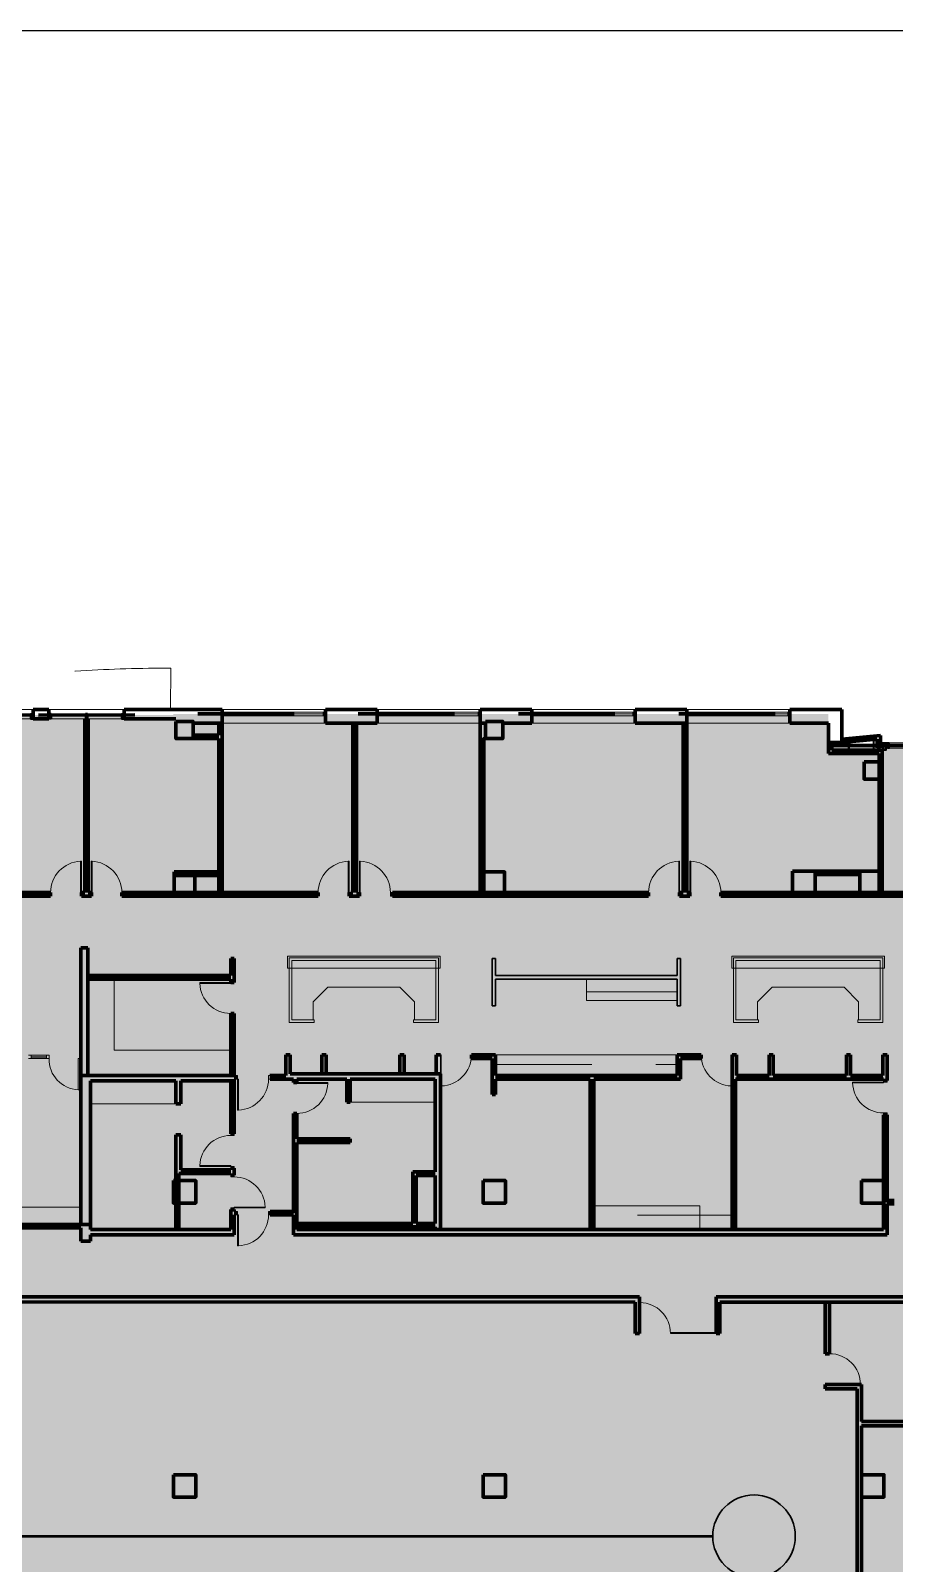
# Model space of a CAD drawing. Header units: inches. Extents: x -2124 to 6036, y -4479 to 801.
# Drawn here: x 1412 to 2416, y -981 to 801 of the extents above; entities that cross this region are included whole.
import ezdxf

# ---------------------------------------------------------------- set-up
doc = ezdxf.new("R2010")
doc.units = ezdxf.units.IN
doc.header["$MEASUREMENT"] = 0
doc.linetypes.add('DGN Style 2', pattern=[186.341636, 111.804981, -74.536654])
for name, color, linetype, lineweight in [('A-ANNO-NOTE', 4, 'Continuous', 30), ('A-AREA-Floor Common', 250, 'DGN Style 2', 80), ('a-bp-02N-_-03S - A-COLS', 2, 'Continuous', 70), ('a-bp-02N-_-03S - A-DOOR', 1, 'Continuous', 13), ('a-bp-02N-_-03S - A-FLOR-OVHD', 1, 'DGN Style 2', 13), ('a-bp-02N-_-03S - A-GLAZ', 2, 'Continuous', 0), ('a-bp-02N-_-03S - A-WALL-FULL', 6, 'Continuous', 70), ('a-fp-02N-_-03S - A-DOOR', 1, 'Continuous', 13), ('a-fp-02N-_-03S - A-FLOR-WDWK', 7, 'Continuous', 13), ('a-fp-02N-_-03S - A-WALL-FULL', 6, 'Continuous', 70), ('a-fp-02N-_-03S - A-WALL-PRHT', 3, 'Continuous', 30)]:
    doc.layers.add(name, color=color, linetype=linetype, lineweight=lineweight)
for name, color, linetype, lineweight, true_color in [('A-AREA-TENANT 10', 7, 'DGN Style 2', 80, 0xff9747), ('A-AREA-TENANT 6', 7, 'DGN Style 2', 80, 0xb3ecff), ('A-AREA-TENANT 7', 7, 'DGN Style 2', 80, 0xff1c3e), ('A-AREA-UNKNOWN', 7, 'DGN Style 2', 80, 0xff6b6e)]:
    doc.layers.add(name, color=color, linetype=linetype, lineweight=lineweight, true_color=true_color)

# ---------------------------------------------------------------- blocks, each defined once
blk = doc.blocks.new('*U79')
at = {"layer": 'a-bp-02N-_-03S - A-COLS', "lineweight": 40}
for p, q in [((-2, 6.375), (-2, 7.0625)), ((-2, 7.0625), (2, 7.0625)), ((-2, 6.375), (-0.4375, 6.375)), ((-0.1875, 6.125), (-0.1875, -4.125)), ((0.1875, -4.125), (0.1875, 6.125)), ((0.4375, 6.375), (2, 6.375)), ((2, 7.0625), (2, 6.375)), ((-2, -4.375), (-2, -5.0625)), ((-2, -4.375), (-0.4375, -4.375)), ((-2, -5.0625), (2, -5.0625)), ((0.4375, -4.375), (2, -4.375)), ((2, -5.0625), (2, -4.375))]:
    blk.add_line(p, q, dxfattribs=at)
for centre, start, end in [((-0.4375, 6.125), 0, 90), ((0.4375, 6.125), 90, 180)]:
    blk.add_arc(centre, 0.25, start, end, dxfattribs=at)
at = {"layer": 'a-bp-02N-_-03S - A-COLS', "lineweight": 40, "extrusion": (0, 0, -1)}
for centre, start, end in [((0.4375, -4.125), 180, 270), ((-0.4375, -4.125), 270, 0)]:
    blk.add_arc(centre, 0.25, start, end, dxfattribs=at)
blk = doc.blocks.new('*U80')
at = {"layer": 'a-bp-02N-_-03S - A-COLS', "lineweight": 40, "flags": 128}
for points in [[(-2, -3), (2, -3), (2, 3), (-2, 3), (-2, -3)], [(-1.625, -2.625), (1.625, -2.625), (1.625, 2.625), (-1.625, 2.625), (-1.625, -2.625)]]:
    blk.add_lwpolyline(points, close=True, dxfattribs=at)
blk = doc.blocks.new('*U158')
at = {"layer": 'a-bp-02N-_-03S - A-GLAZ', "linetype": 'Continuous', "lineweight": 0}
for p, q in [((-43.6835, 3), (43.079875, 3)), ((-43.6835, -3), (43.079875, -3))]:
    blk.add_line(p, q, dxfattribs=at)
at = {"layer": 'a-bp-02N-_-03S - A-GLAZ', "linetype": 'Continuous', "lineweight": 40}
for p, q in [((-41.1835, 3), (-43.6835, 3)), ((-43.6835, -3), (-43.6835, 3)), ((-41.18425, 1.995625), (-1.552625, 2.024875)), ((-41.1835, 3), (-41.1835, -3)), ((-41.1835, 0.995625), (-1.551875, 1.024875)), ((-1.551875, 3), (-1.551875, -2.9415)), ((0.948125, 3), (-1.551875, 3)), ((0.948125, 3), (0.948125, -2.9415)), ((0.948125, 1.024875), (40.579875, 0.995625)), ((0.948875, 2.024875), (40.580625, 1.995625)), ((40.579875, 3), (40.579875, -3)), ((40.579875, 3), (43.079875, 3)), ((43.079875, 3), (43.079875, -3)), ((-41.1835, -3), (-43.6835, -3)), ((-1.551875, -2.9415), (0.948125, -2.9415)), ((40.579875, -3), (43.079875, -3))]:
    blk.add_line(p, q, dxfattribs=at)
blk = doc.blocks.new('DOOR36_3')
at = {"layer": 'a-bp-02N-_-03S - A-DOOR', "lineweight": 0}
for p, q in [((4, 2), (0, 2)), ((4, -38), (0, -38))]:
    blk.add_line(p, q, dxfattribs=at)
at = {"layer": 'a-bp-02N-_-03S - A-DOOR', "lineweight": 0, "flags": 128}
for points in [[(0, 0), (0, -1), (-36, -1), (-36, 0), (0, 0)], [(0, 2), (0, 0), (4, 0), (4, 2)], [(0, -38), (0, -36), (4, -36), (4, -38)]]:
    blk.add_lwpolyline(points, dxfattribs=at)
at = {"layer": 'a-bp-02N-_-03S - A-DOOR', "lineweight": 0}
blk.add_arc((0, 0), 36, 181.5912, 270, dxfattribs=at)
blk = doc.blocks.new('DOOR36_4')
at = {"layer": 'a-fp-02N-_-03S - A-DOOR', "lineweight": 0}
for p, q in [((0.127, 0.064), (0, 0.064)), ((0.127, -1.206), (0, -1.206))]:
    blk.add_line(p, q, dxfattribs=at)
at = {"layer": 'a-fp-02N-_-03S - A-DOOR', "lineweight": 0, "flags": 128}
for points in [[(0, 0), (0, -0.032), (-1.143, -0.032), (-1.143, 0), (0, 0)], [(0, 0.064), (0, 0), (0.127, 0), (0.127, 0.064)], [(0, -1.206), (0, -1.143), (0.127, -1.143), (0.127, -1.206)]]:
    blk.add_lwpolyline(points, dxfattribs=at)
at = {"layer": 'a-fp-02N-_-03S - A-DOOR', "lineweight": 0}
blk.add_arc((0, 0), 1.143, 181.5912, 270, dxfattribs=at)

msp = doc.modelspace()

# ---------------------------------------------------------------- hatches: boundary and pattern name
at = {"layer": 'A-ANNO-NOTE'}
h = msp.add_hatch(color=251, dxfattribs=at)
edge = h.paths.add_edge_path()
edge.add_arc((2253.3, -949.5), 48, 0, 360)
at = {"layer": 'A-AREA-Floor Common'}
msp.add_hatch(color=256, dxfattribs=at).paths.add_polyline_path([(960.2, -989.9), (797.4, -989.9), (797.5, -954.3), (797.5, -867.8), (797.5, -855), (797.4, -594.1), (998, -594.1), (998, -581.9), (1080, -581.9), (1080, -594.1), (1132.8, -594.1), (1481.9, -592.9), (1644.9, -592.9), (1721.7, -592.9), (2403.9, -592.9), (2471.8, -592.9), (2644.2, -592.9), (2644.2, -704), (2775.9, -704), (2775.9, -781), (2576, -781), (2576, -727), (2576, -677.2), (2117.7, -677.1), (1161.9, -677.1), (1161.9, -671.1), (948.9, -671.1), (948.9, -748.4), (975, -748.4), (975, -974.9), (964.2, -984.9), (960.2, -984.9)])
at = {"layer": 'A-AREA-TENANT 10'}
msp.add_hatch(color=256, dxfattribs=at).paths.add_polyline_path([(1080, -594.1), (1074.9, 4.9), (1578, 5.6), (1578, 6.7), (2339.7, 6.7), (2339.7, -30.1), (2739.6, -30.1), (2739.6, -58.3), (2775.6, -58.3), (2774.8, -201), (2774.8, -263.5), (2644.2, -263.5), (2644.2, -592.9), (1721.7, -592.9), (1644.9, -592.9), (1481.9, -592.9)])
at = {"layer": 'A-AREA-TENANT 6'}
msp.add_hatch(color=256, dxfattribs=at).paths.add_polyline_path([(1430.2, -2386.9), (1587.1, -2386.9), (1587.1, -2306.6), (1592.1, -2306.6), (1592.1, -1732.9), (1610, -1732.9), (1610, -1273.8), (2117.7, -1273.8), (2117.7, -677.1), (1161.9, -677.1), (1161.9, -978.9), (1080, -978.9), (1080, -1064.4), (960.2, -1064.4), (960.2, -989.9), (797.4, -989.9), (797.4, -594.1), (998, -594.1), (998, -581.9), (954.9, -581.9), (954.9, -343.6), (1074.9, -343.6), (1074.9, 4.9), (1062, 4.9), (1062, -58.1), (1010.8, -113.5), (865.2, -113.6), (805, -48.3), (805, -3.4), (-1, -3.4), (-1, -2380.8), (811.6, -1726.4), (812.9, -1607.6), (954.9, -1608.5), (954.9, -1726.4), (811.6, -1726.4), (-1, -2380.8), (15, -2380.8), (15, -2386.9), (581, -2386.9), (581, -2381.1), (835, -2381.1), (835, -2263.9), (1067, -2263.9), (1067, -2381.1), (1430.2, -2381)])
at = {"layer": 'A-AREA-TENANT 7'}
msp.add_hatch(color=256, dxfattribs=at).paths.add_polyline_path([(2613.1, -1289), (2613.1, -1283.2), (2405.8, -1283.2), (2405.8, -1273.8), (2117.7, -1273.8), (2117.7, -677.1), (2576, -677.2), (2576, -781), (2775.9, -781), (2775.9, -1289)])

# ---------------------------------------------------------------- linework, layer by layer
at = {"flags": 128}
msp.add_lwpolyline([(-2124, 801.2), (6036, 801.2), (6036, -4478.8), (-2124, -4478.8), (-2124, 801.2)], close=True, dxfattribs=at)
at = {"layer": 'A-ANNO-NOTE', "lineweight": 53}
msp.add_line((-261.4, -949.5), (2205.3, -949.5), dxfattribs=at)
at = {"layer": 'A-ANNO-NOTE'}
msp.add_circle((2253.3, -949.5), 48, dxfattribs=at)
at = {"layer": 'A-AREA-UNKNOWN', "color": 1, "true_color": 0xff1216, "flags": 128}
msp.add_lwpolyline([(15, -2380.8), (15, -2386.9), (581, -2386.9), (581, -2381.1), (835, -2381.1), (1067, -2381.1), (1430.2, -2381), (1430.2, -2386.9), (1587.1, -2386.9), (1587.1, -2306.6), (1592.1, -2306.6), (1592.1, -1828.3), (1592.1, -1732.9), (1610, -1732.9), (1610, -1273.8), (2405.8, -1273.8), (2405.8, -1283.2), (2613.1, -1283.2), (2613.1, -1289), (2775.9, -1289), (2775.9, -776), (2775.9, -704), (2644.2, -704), (2644.2, -263.5), (2774.8, -263.5), (2775.6, -58.3), (2739.6, -58.3), (2739.6, -30.1), (2339.7, -30.1), (2339.7, 6.7), (1578, 6.7), (1578, 5.6), (1062, 4.9), (1062, -58.1), (1045.2, -76.2), (1010.8, -113.5), (865.2, -113.6), (805, -48.3), (805, -3.4), (-1, -3.4), (-1, -2380.8), (15, -2380.8)], close=True, dxfattribs=at)
at = {"layer": 'a-bp-02N-_-03S - A-COLS', "linetype": 'Continuous', "lineweight": 70}
for p, q in [((2298.2, -176), (2324.2, -176)), ((2298.2, -202), (2298.2, -176)), ((2324.2, -176), (2376.2, -176)), ((2324.2, -202), (2298.2, -202)), ((2376.2, -202), (2324.2, -202))]:
    msp.add_line(p, q, dxfattribs=at)
at = {"layer": 'a-bp-02N-_-03S - A-COLS', "linetype": 'DGN Style 2', "lineweight": 70}
msp.add_line((2324.2, -176), (2324.2, -202), dxfattribs=at)
at = {"layer": 'a-bp-02N-_-03S - A-COLS', "linetype": 'Continuous', "lineweight": 70, "flags": 128}
for points in [[(1581.2, -2), (1601.2, -2), (1601.2, -22), (1581.2, -22), (1581.2, -2)], [(1941.2, -2), (1961.2, -2), (1961.2, -22), (1941.2, -22), (1941.2, -2)], [(2381.2, -49), (2401.2, -49), (2401.2, -69), (2381.2, -69), (2381.2, -49)], [(1579.2, -177), (1603.2, -177), (1603.2, -201), (1579.2, -201), (1579.2, -177)], [(1939.2, -177), (1963.2, -177), (1963.2, -201), (1939.2, -201), (1939.2, -177)], [(2376.2, -176), (2402.2, -176), (2402.2, -202), (2376.2, -202), (2376.2, -176)], [(1578.2, -536), (1604.2, -536), (1604.2, -562), (1578.2, -562), (1578.2, -536)], [(1938.2, -536), (1964.2, -536), (1964.2, -562), (1938.2, -562), (1938.2, -536)], [(2378.2, -536), (2404.2, -536), (2404.2, -562), (2378.2, -562), (2378.2, -536)], [(1578.2, -878), (1604.2, -878), (1604.2, -904), (1578.2, -904), (1578.2, -878)], [(1938.2, -878), (1964.2, -878), (1964.2, -904), (1938.2, -904), (1938.2, -878)], [(2378.2, -878), (2404.2, -878), (2404.2, -904), (2378.2, -904), (2378.2, -878)]]:
    msp.add_lwpolyline(points, close=True, dxfattribs=at)
at = {"layer": 'a-bp-02N-_-03S - A-FLOR-OVHD'}
msp.add_line((1575.2, 59.9), (1575, 11.9), dxfattribs=at)
msp.add_arc((1575.3, -1764.1), 1824, 90, 103.1402, dxfattribs=at)
at = {"layer": 'a-bp-02N-_-03S - A-GLAZ', "linetype": 'Continuous', "lineweight": 0}
for p, q in [((1327.5, 11.9), (1415.3, 11.9)), ((1433.3, 11.9), (1521, 11.9)), ((1433.8, 6.9), (1520.5, 6.9)), ((1433.8, 0.9), (1520.5, 0.9)), ((1635, 11.9), (2295, 11.9)), ((1635, 8.9), (1755, 8.9)), ((1635, 4.4), (1635, 8.9)), ((1635, 4.4), (1755, 4.4)), ((1637.5, 4.4), (1637.5, 8.9)), ((1637.5, 6.7), (1692, 6.7)), ((1692, 4.4), (1692, 8.9)), ((1698, 4.4), (1698, 8.9)), ((1698, 6.7), (1752.5, 6.7)), ((1752.5, 4.4), (1752.5, 8.9)), ((1755, 4.4), (1755, 8.9)), ((1815, 8.9), (1935, 8.9)), ((1815, 4.4), (1815, 8.9)), ((1815, 4.4), (1935, 4.4)), ((1817.5, 4.4), (1817.5, 8.9)), ((1817.5, 6.7), (1872, 6.7)), ((1872, 4.4), (1872, 8.9)), ((1878, 4.4), (1878, 8.9)), ((1878, 6.7), (1932.5, 6.7)), ((1932.5, 4.4), (1932.5, 8.9)), ((1935, 4.4), (1935, 8.9)), ((1995, 8.9), (2115, 8.9)), ((1995, 4.4), (1995, 8.9)), ((1995, 4.4), (2115, 4.4)), ((1997.5, 4.4), (1997.5, 8.9)), ((1997.5, 6.7), (2052, 6.7)), ((2052, 4.4), (2052, 8.9)), ((2058, 4.4), (2058, 8.9)), ((2058, 6.7), (2112.5, 6.7)), ((2112.5, 4.4), (2112.5, 8.9)), ((2115, 4.4), (2115, 8.9)), ((2175, 8.9), (2295, 8.9)), ((2175, 4.4), (2175, 8.9)), ((2175, 4.4), (2295, 4.4)), ((2177.5, 4.4), (2177.5, 8.9)), ((2177.5, 6.7), (2232, 6.7)), ((2232, 4.4), (2232, 8.9)), ((2238, 4.4), (2238, 8.9)), ((2238, 6.7), (2292.5, 6.7)), ((2292.5, 4.4), (2292.5, 8.9)), ((2295, 4.4), (2295, 8.9)), ((1635, -4.1), (1755, -4.1)), ((1815, -4.1), (1935, -4.1)), ((1995, -4.1), (2115, -4.1)), ((2175, -4.1), (2295, -4.1)), ((2474.5, -27), (2410.5, -27)), ((2474.5, -33.2), (2410.5, -33.2))]:
    msp.add_line(p, q, dxfattribs=at)
at = {"layer": 'a-bp-02N-_-03S - A-GLAZ', "linetype": 'Continuous', "lineweight": 40}
for p, q in [((1436.3, 6.9), (1433.8, 6.9)), ((1433.8, 6.9), (1433.8, 0.9)), ((1436.3, 0.9), (1433.8, 0.9)), ((1436.3, 6.9), (1436.3, 0.9)), ((1436.3, 5.9), (1475.9, 6)), ((1436.3, 4.9), (1475.9, 5)), ((1475.9, 6.9), (1475.9, 1)), ((1478.4, 6.9), (1475.9, 6.9)), ((1475.9, 1), (1478.4, 1)), ((1478.4, 6.9), (1478.4, 1)), ((1478.4, 6), (1518, 5.9)), ((1478.4, 5), (1518, 4.9)), ((1518, 6.9), (1518, 0.9)), ((1518, 6.9), (1520.5, 6.9)), ((1518, 0.9), (1520.5, 0.9)), ((1520.5, 6.9), (1520.5, 0.9))]:
    msp.add_line(p, q, dxfattribs=at)
at = {"layer": 'a-bp-02N-_-03S - A-GLAZ', "linetype": 'Continuous', "lineweight": 30}
for p, q in [((2408.5, -27), (2400.5, -27)), ((2441.5, -30.1), (2410.5, -30.1))]:
    msp.add_line(p, q, dxfattribs=at)
at = {"layer": 'a-bp-02N-_-03S - A-GLAZ'}
for p, q in [((2156.6, -712.7), (2209.1, -712.7)), ((2156.6, -712.7), (2156.6, -713.7)), ((2156.6, -713.7), (2209.1, -713.7))]:
    msp.add_line(p, q, dxfattribs=at)
at = {"layer": 'a-bp-02N-_-03S - A-GLAZ', "linetype": 'Continuous', "lineweight": 30, "flags": 128}
msp.add_lwpolyline([(2408.5, -27), (2410.5, -27), (2410.5, -33.2), (2408.5, -33.2), (2408.5, -27)], close=True, dxfattribs=at)
at = {"layer": 'a-bp-02N-_-03S - A-GLAZ', "flags": 128}
msp.add_lwpolyline([(2120.6, -713.7), (2120.6, -677.7), (2120.1, -677.7), (2120.1, -713.7), (2120.6, -713.7)], close=True, dxfattribs=at)
at = {"layer": 'a-bp-02N-_-03S - A-GLAZ'}
msp.add_arc((2120.1, -713.7), 36, 359.9992, 89.1995, dxfattribs=at)
at = {"layer": 'a-bp-02N-_-03S - A-WALL-FULL', "lineweight": 70}
for p, q in [((1415.3, 11.9), (1433.3, 11.9)), ((1415.3, 11.9), (1415.3, 0.9)), ((1415.3, 0.9), (1433.3, 0.9)), ((1433.3, 11.9), (1433.3, 0.9)), ((1521, 11.9), (1635, 11.9)), ((1521, 11.9), (1521, 0.9)), ((1521, 0.9), (1575, 0.9)), ((1575, 0.9), (1581.2, 0.9)), ((1635, 11.9), (1635, -4.1)), ((1755, 11.9), (1815, 11.9)), ((1755, 11.9), (1755, -4.1)), ((1815, 11.9), (1815, -4.1)), ((1935, 11.9), (1995, 11.9)), ((1935, 11.9), (1935, -4.1)), ((1995, 11.9), (1995, -4.1)), ((2115, 11.9), (2175, 11.9)), ((2115, 11.9), (2115, -4.1)), ((2175, 11.9), (2175, -4.1)), ((2295, 11.9), (2355.2, 11.9)), ((2295, 11.9), (2295, -4.1)), ((2355.2, -26.6), (2355.2, 11.9)), ((1601.2, -4.1), (1623, -4.1)), ((1623, -4.1), (1635, -4.1)), ((1755, -4.1), (1815, -4.1)), ((1935, -4.1), (1941.2, -4.1)), ((1961.2, -4.1), (1995, -4.1)), ((2115, -4.1), (2175, -4.1)), ((2295, -4.1), (2339.7, -4.1)), ((2339.7, -26.6), (2339.7, -4.1)), ((2355.2, -26.6), (2339.7, -26.6)), ((2355.2, -22.6), (2400.5, -18.3)), ((2355.2, -26.6), (2396.6, -22.6)), ((2396.6, -32.9), (2396.6, -22.6)), ((2400.5, -32.9), (2396.6, -32.9)), ((2400.5, -18.3), (2400.5, -32.9))]:
    msp.add_line(p, q, dxfattribs=at)
at = {"layer": 'a-bp-02N-_-03S - A-WALL-FULL'}
for p, q in [((1644.9, -592.9), (1644.9, -569.7)), ((1648.9, -569.7), (1644.9, -569.7)), ((1648.9, -569.7), (1648.9, -571.8)), ((2407.8, -559), (2403.9, -559)), ((1481.9, -586.9), (1327.5, -586.9)), ((1481.9, -592.9), (1481.9, -586.9)), ((1650.9, -571.7), (1648.9, -571.7)), ((1650.9, -575.7), (1648.9, -575.7)), ((1648.9, -575.7), (1648.9, -599.1)), ((1650.9, -571.7), (1650.9, -575.7)), ((1721.7, -571.8), (1690.9, -571.8)), ((1690.9, -571.8), (1690.9, -575.8)), ((1717.7, -575.8), (1690.9, -575.8)), ((1717.7, -575.7), (1717.7, -599.1)), ((1721.7, -571.8), (1721.7, -592.9)), ((1470.7, -590.9), (1323.5, -590.9)), ((1470.7, -606.3), (1470.7, -590.9)), ((1481.9, -592.9), (1644.9, -592.9)), ((1481.9, -599.1), (1648.9, -599.1)), ((1481.9, -606.3), (1481.9, -599.1)), ((1717.7, -599.1), (2407.9, -599.1)), ((1721.7, -592.9), (2403.9, -592.9)), ((1481.9, -606.3), (1470.7, -606.3)), ((1273.4, -671.1), (2120, -671.1)), ((1278.4, -677.1), (2115.1, -677.2)), ((2115.1, -713.7), (2115.1, -677.2)), ((2120, -713.7), (2120, -671.1)), ((2209.4, -671.1), (2524.3, -671.1)), ((2209.4, -671.1), (2581, -671.1)), ((2209.4, -713.7), (2209.4, -671.1)), ((2213.4, -677.2), (2336, -677.2)), ((2213.4, -677.2), (2528.1, -677.2)), ((2213.4, -713.7), (2213.4, -677.2)), ((2115.1, -713.7), (2120, -713.7)), ((2209.4, -713.7), (2213.4, -713.7))]:
    msp.add_line(p, q, dxfattribs=at)
at = {"layer": 'a-bp-02N-_-03S - A-WALL-FULL', "linetype": 'Continuous'}
for p, q in [((2403.9, -559), (2403.9, -592.9)), ((2416.4, -559), (2407.8, -559)), ((2416.4, -563), (2407.8, -563)), ((2407.9, -563), (2407.9, -599.1))]:
    msp.add_line(p, q, dxfattribs=at)
at = {"layer": 'a-fp-02N-_-03S - A-DOOR'}
for p, q in [((1433.4, -205.1), (1433.4, -201.1)), ((1473.4, -205.1), (1473.4, -201.1)), ((1480.9, -205.1), (1480.9, -201.1)), ((1520.3, -205.1), (1520.3, -201.1)), ((1744.5, -205.1), (1744.5, -201.1)), ((1784.5, -205.1), (1784.5, -201.1)), ((1792.5, -205.1), (1792.5, -201.1)), ((1832.5, -205.1), (1832.5, -201.1)), ((2128.7, -205.1), (2128.7, -201.1)), ((2168.7, -205.1), (2168.7, -201.1)), ((2176.7, -205.1), (2176.7, -201.1)), ((2216.7, -205.1), (2216.7, -201.1)), ((1433.7, -390), (1409.7, -390)), ((1412.7, -390), (1412.7, -394)), ((1412.7, -392), (1430.7, -392)), ((1430.7, -394), (1430.7, -390)), ((1433.7, -390), (1433.7, -394)), ((1888.7, -389.9), (1888.9, -389.9)), ((2227.9, -389.9), (2227.8, -389.9)), ((1433.7, -394), (1409.7, -394)), ((1412.7, -392.6), (1430.7, -392.6))]:
    msp.add_line(p, q, dxfattribs=at)
at = {"layer": 'a-fp-02N-_-03S - A-DOOR', "flags": 128}
for points in [[(1471.4, -201.1), (1470.4, -201.1), (1470.4, -164.6), (1471.4, -164.6), (1471.4, -201.1)], [(1482.8, -201.1), (1483.8, -201.1), (1483.8, -164.6), (1482.8, -164.6), (1482.8, -201.1)], [(1782.5, -201.1), (1781.5, -201.1), (1781.5, -164.6), (1782.5, -164.6), (1782.5, -201.1)], [(1794.5, -201.1), (1795.5, -201.1), (1795.5, -164.6), (1794.5, -164.6), (1794.5, -201.1)], [(2166.7, -201.1), (2165.7, -201.1), (2165.7, -164.6), (2166.7, -164.6), (2166.7, -201.1)], [(2178.7, -201.1), (2179.7, -201.1), (2179.7, -164.6), (2178.7, -164.6), (2178.7, -201.1)], [(1433.4, -201.1), (1435.4, -201.1), (1435.4, -205.1), (1433.4, -205.1)], [(1473.4, -201.1), (1471.4, -201.1), (1471.4, -205.1), (1473.4, -205.1)], [(1480.9, -201.1), (1482.9, -201.1), (1482.9, -205.1), (1480.9, -205.1)], [(1520.3, -201.1), (1518.3, -201.1), (1518.3, -205.1), (1520.3, -205.1)], [(1744.5, -201.1), (1746.5, -201.1), (1746.5, -205.1), (1744.5, -205.1)], [(1784.5, -201.1), (1782.5, -201.1), (1782.5, -205.1), (1784.5, -205.1)], [(1792.5, -201.1), (1794.5, -201.1), (1794.5, -205.1), (1792.5, -205.1)], [(1832.5, -201.1), (1830.5, -201.1), (1830.5, -205.1), (1832.5, -205.1)], [(2128.7, -201.1), (2130.7, -201.1), (2130.7, -205.1), (2128.7, -205.1)], [(2168.7, -201.1), (2166.7, -201.1), (2166.7, -205.1), (2168.7, -205.1)], [(2176.7, -201.1), (2178.7, -201.1), (2178.7, -205.1), (2176.7, -205.1)], [(2216.7, -201.1), (2214.7, -201.1), (2214.7, -205.1), (2216.7, -205.1)], [(1888.7, -389.9), (1889.7, -389.9), (1889.7, -425.9), (1888.7, -425.9), (1888.7, -389.9)], [(2227.9, -389.9), (2226.9, -389.9), (2226.9, -425.9), (2227.9, -425.9), (2227.9, -389.9)], [(1469.7, -394), (1467.7, -394), (1467.7, -430.4), (1469.7, -430.4), (1469.7, -394)]]:
    msp.add_lwpolyline(points, dxfattribs=at)
msp.add_lwpolyline([(2341, -773.2), (2341, -771.4), (2377, -771.4), (2377, -773.2), (2341, -773.2)], close=True, dxfattribs=at)
at = {"layer": 'a-fp-02N-_-03S - A-DOOR'}
for centre, radius, start, end in [((1471.8, -201), 36.4, 92.1877, 180.0973), ((1481.9, -201), 36.4, 359.9027, 87.8123), ((1782.9, -201), 36.4, 92.1877, 180.0973), ((1794.1, -201), 36.4, 359.9027, 87.8123), ((2167.1, -201), 36.4, 92.1877, 180.0973), ((2178.3, -201), 36.4, 359.9027, 87.8123), ((1888.7, -389.9), 36, 271.5912, 0), ((2227.9, -389.9), 36, 180, 268.4088), ((1469.2, -394.9), 35.5, 178.5258, 267.5309)]:
    msp.add_arc(centre, radius, start, end, dxfattribs=at)
at = {"layer": 'a-fp-02N-_-03S - A-DOOR', "extrusion": (0, 0, -1)}
msp.add_arc((-2341, -773.2), 36, 90, 180, dxfattribs=at)
at = {"layer": 'a-fp-02N-_-03S - A-FLOR-WDWK'}
for p, q in [((1710.9, -289.1), (1710.9, -275.1)), ((1888.5, -275.1), (1710.9, -275.1)), ((1712.9, -277.1), (1886.5, -277.1)), ((1712.9, -352.1), (1712.9, -277.1)), ((1715.9, -349.1), (1715.9, -280)), ((1715.9, -280), (1883.5, -280)), ((1883.5, -349.1), (1883.5, -280)), ((1886.5, -352.1), (1886.5, -277.1)), ((1888.5, -289.1), (1888.5, -275.1)), ((2227.3, -275.1), (2404.9, -275.1)), ((2227.3, -289.1), (2227.3, -275.1)), ((2229.3, -277.1), (2402.9, -277.1)), ((2229.3, -352.1), (2229.3, -277.1)), ((2399.9, -280), (2232.3, -280)), ((2232.3, -349.1), (2232.3, -280)), ((2399.9, -349.1), (2399.9, -280)), ((2402.9, -352.1), (2402.9, -277.1)), ((2404.9, -289.1), (2404.9, -275.1)), ((1509.2, -301.9), (1509.2, -384.3)), ((1888.5, -289.1), (1710.9, -289.1)), ((2058.4, -301.6), (2058.4, -326.6)), ((2227.3, -289.1), (2404.9, -289.1)), ((1740.9, -328), (1757.9, -311.1)), ((1757.9, -311.1), (1841.5, -311.1)), ((1858.5, -328), (1841.5, -311.1)), ((2257.3, -328), (2274.3, -311.1)), ((2357.9, -311.1), (2274.3, -311.1)), ((2374.9, -328), (2357.9, -311.1)), ((1740.9, -349.1), (1740.9, -328)), ((1858.5, -349.1), (1858.5, -328)), ((2163.8, -326.6), (2058.4, -326.6)), ((2257.3, -349.1), (2257.3, -328)), ((2374.9, -349.1), (2374.9, -328)), ((1741.9, -352.1), (1712.9, -352.1)), ((1741.9, -349.1), (1715.9, -349.1)), ((1741.9, -352.1), (1741.9, -349.1)), ((1857.5, -349.1), (1883.5, -349.1)), ((1857.5, -352.1), (1857.5, -349.1)), ((1857.5, -352.1), (1886.5, -352.1)), ((2258.3, -352.1), (2229.3, -352.1)), ((2258.3, -349.1), (2232.3, -349.1)), ((2258.3, -349.1), (2232.3, -349.1)), ((2258.3, -352.1), (2258.3, -349.1)), ((2373.9, -349.1), (2399.9, -349.1)), ((2373.9, -352.1), (2373.9, -349.1)), ((2373.9, -349.1), (2399.9, -349.1)), ((2373.9, -352.1), (2402.9, -352.1)), ((1509.2, -384.3), (1644.9, -384.3)), ((1952.9, -389.9), (2163.9, -389.9)), ((1580.4, -420.3), (1482.4, -420.3)), ((1482.4, -420.3), (1482.4, -446.8)), ((1580.4, -446.8), (1580.4, -420.3)), ((1784.2, -444.9), (1784.2, -418.4)), ((1784.2, -418.4), (1882.2, -418.4)), ((1882.2, -418.4), (1882.2, -444.9)), ((1784.2, -444.9), (1882.2, -444.9)), ((1580.4, -446.8), (1482.4, -446.8)), ((1470.7, -566.9), (1327.5, -566.9)), ((2190.3, -565.4), (2066.9, -565.4)), ((2190.3, -565.4), (2190.3, -592.9))]:
    msp.add_line(p, q, dxfattribs=at)
at = {"layer": 'a-fp-02N-_-03S - A-FLOR-WDWK', "linetype": 'DGN Style 2', "lineweight": 0}
for p, q in [((2058.4, -316.6), (2163.9, -316.6)), ((1952.9, -400.9), (2163.9, -400.9)), ((2229.5, -576), (2066.9, -576))]:
    msp.add_line(p, q, dxfattribs=at)
at = {"layer": 'a-fp-02N-_-03S - A-WALL-FULL'}
for p, q in [((1475.1, 0.9), (1475.1, -201.1)), ((1479.1, 0.9), (1479.1, -201.1)), ((1631, -4.1), (1631, -18)), ((1635, -4.1), (1635, -201.1)), ((1787, -4.1), (1787, -201.1)), ((1791, -4.1), (1791, -201.1)), ((1935, -4.1), (1935, -201.1)), ((2171, -4.1), (2171, -201.1)), ((2175, -4.1), (2175, -201.1)), ((1601.2, -18), (1631, -18)), ((1601.2, -22), (1631, -22)), ((1631, -22), (1631, -201.1)), ((2339.7, -26.6), (2339.7, -39.5)), ((2343.7, -26.6), (2343.7, -35.5)), ((2402.4, -35.5), (2343.7, -35.5)), ((2402.4, -35.5), (2402.4, -201.1)), ((2398.7, -39.5), (2339.7, -39.5)), ((2398.7, -39.5), (2398.7, -201.1)), ((1579.2, -177), (1631, -177)), ((2324.2, -176), (2376.2, -176)), ((1579.2, -181), (1631, -181)), ((2324.2, -180), (2376.2, -180)), ((1435.4, -201.1), (1327.5, -201.1)), ((1327.5, -205.1), (1435.4, -205.1)), ((1435.4, -201.1), (1435.4, -205.1)), ((1471.4, -201.1), (1475.1, -201.1)), ((1475.1, -201.1), (1471.4, -201.1)), ((1471.4, -201.1), (1471.4, -205.1)), ((1482.9, -205.1), (1471.4, -205.1)), ((1482.9, -201.1), (1479.1, -201.1)), ((1482.9, -201.1), (1482.9, -205.1)), ((1746.7, -201.1), (1518.3, -201.1)), ((1518.3, -201.1), (1518.3, -205.1)), ((1746.7, -205.1), (1518.3, -205.1)), ((1746.7, -201.1), (1746.7, -205.1)), ((1782.5, -201.1), (1782.5, -205.1)), ((1782.5, -205.1), (1794.5, -205.1)), ((1787, -201.1), (1784.4, -201.1)), ((1793, -201.1), (1791, -201.1)), ((1794.5, -201.1), (1794.5, -205.1)), ((1832.7, -201.1), (1832.7, -205.1)), ((1833, -201.1), (2130.7, -201.1)), ((2130.7, -205.1), (1833, -205.1)), ((2130.7, -201.1), (2130.7, -205.1)), ((2171, -201.1), (2166.7, -201.1)), ((2166.7, -201.1), (2166.7, -205.1)), ((2166.7, -205.1), (2178.7, -205.1)), ((2178.7, -201.1), (2175, -201.1)), ((2178.7, -201.1), (2178.7, -205.1)), ((2482.5, -201.1), (2214.7, -201.1)), ((2214.7, -201.1), (2214.7, -205.1)), ((2482.5, -205.1), (2214.7, -205.1)), ((1470.7, -265.1), (1470.7, -586.9)), ((1478.7, -265.1), (1470.7, -265.1)), ((1478.7, -413.8), (1478.7, -265.1)), ((1648.9, -277.6), (1644.9, -277.6)), ((1644.9, -277.6), (1644.9, -297.6)), ((1644.9, -281.6), (1644.9, -297.6)), ((1648.9, -277.6), (1648.9, -301.6)), ((1648.9, -305.6), (1648.9, -277.6)), ((1644.9, -297.6), (1478.8, -297.6)), ((1644.9, -301.6), (1478.8, -301.6)), ((1644.9, -301.6), (1644.9, -305.6)), ((1648.9, -305.6), (1644.9, -305.6)), ((1644.9, -341.6), (1648.9, -341.6)), ((1644.9, -341.6), (1644.9, -413.8)), ((1648.9, -341.6), (1648.9, -389.8)), ((1648.9, -413.8), (1648.9, -341.6)), ((1708.9, -389.9), (1708.9, -413.9)), ((1713.9, -389.9), (1708.9, -389.9)), ((1713.9, -389.9), (1713.9, -411.9)), ((1751, -389.9), (1751, -411.9)), ((1756, -389.9), (1751, -389.9)), ((1756, -389.9), (1756, -411.9)), ((1841.6, -389.9), (1841.6, -411.9)), ((1846.6, -389.9), (1841.6, -389.9)), ((1846.6, -389.9), (1846.6, -411.9)), ((1888.7, -389.9), (1883.7, -389.9)), ((1883.7, -389.9), (1883.7, -411.9)), ((1948.9, -389.9), (1924.7, -389.9)), ((1924.7, -389.9), (1924.7, -393.9)), ((1948.9, -389.9), (1952.9, -389.9)), ((1952.9, -389.9), (1952.9, -413.9)), ((2163.9, -389.9), (2163.9, -413.9)), ((2163.9, -389.9), (2187.5, -389.9)), ((2191.9, -389.9), (2167.9, -389.9)), ((2191.9, -389.9), (2191.9, -393.9)), ((2227.9, -389.9), (2227.9, -592.9)), ((2232.9, -389.9), (2227.9, -389.9)), ((2232.9, -389.9), (2232.9, -413.9)), ((2270.7, -389.9), (2275.7, -389.9)), ((2270.7, -389.9), (2270.7, -413.9)), ((2275.7, -389.9), (2275.7, -413.9)), ((2360.6, -389.9), (2365.6, -389.9)), ((2360.6, -389.9), (2360.6, -413.9)), ((2365.6, -389.9), (2365.6, -413.9)), ((2402.9, -389.9), (2407.9, -389.9)), ((2402.9, -389.9), (2402.9, -413.9)), ((2407.9, -389.9), (2407.9, -419.4)), ((1924.7, -393.9), (1948.9, -393.9)), ((1948.9, -393.9), (1948.9, -415.1)), ((2167.9, -393.9), (2167.9, -417.9)), ((2167.9, -393.9), (2191.9, -393.9)), ((1470.7, -413.8), (1648.9, -413.8)), ((1481.9, -419.8), (1481.9, -586.9)), ((1481.9, -419.8), (1580.9, -419.8)), ((1580.9, -446.8), (1580.9, -419.8)), ((1586.9, -419.8), (1648.9, -419.8)), ((1586.9, -446.8), (1586.9, -419.8)), ((1644.9, -481.5), (1644.9, -419.8)), ((1650.7, -413.9), (1648.9, -413.9)), ((1650.7, -417.9), (1648.9, -417.9)), ((1648.9, -417.9), (1648.9, -481.5)), ((1650.7, -413.9), (1650.7, -417.9)), ((1708.9, -413.9), (1690.3, -413.9)), ((1717.7, -417.9), (1690.8, -417.9)), ((1713.9, -411.9), (1888.7, -411.9)), ((1717.7, -417.9), (1717.7, -421.9)), ((1717.7, -421.9), (1721.7, -421.9)), ((1721.7, -417.9), (1779.7, -417.9)), ((1721.7, -421.9), (1721.7, -417.9)), ((1776, -417.9), (1780, -417.9)), ((1779.7, -444.9), (1779.7, -417.9)), ((1783.7, -444.9), (1783.7, -417.9)), ((1783.7, -417.9), (1882.7, -417.9)), ((1882.7, -417.9), (1882.7, -525.9)), ((1888.7, -411.9), (1888.7, -592.9)), ((1948.9, -415.1), (1948.9, -435.9)), ((1952.9, -413.9), (2163.9, -413.9)), ((1952.9, -417.9), (1952.9, -435.9)), ((1952.9, -417.9), (2062.9, -417.9)), ((2062.9, -417.9), (2062.9, -592.9)), ((2066.9, -417.9), (2066.9, -592.9)), ((2066.9, -417.9), (2167.9, -417.9)), ((2231.9, -417.9), (2231.9, -592.9)), ((2231.9, -417.9), (2403.9, -417.9)), ((2232.9, -413.9), (2270.7, -413.9)), ((2275.7, -413.9), (2360.6, -413.9)), ((2365.6, -413.9), (2402.9, -413.9)), ((2403.9, -417.9), (2403.9, -419.4)), ((2403.9, -419.4), (2407.9, -419.4)), ((1779.7, -444.9), (1783.7, -444.9)), ((1948.9, -435.9), (1952.9, -435.9)), ((1580.9, -446.8), (1586.9, -446.8)), ((1717.7, -457.9), (1721.7, -457.9)), ((1717.7, -457.9), (1717.7, -571.8)), ((1721.7, -487.5), (1721.7, -457.9)), ((2403.9, -459.3), (2403.9, -559)), ((2403.9, -459.3), (2407.9, -459.3)), ((2407.9, -459.3), (2407.9, -559)), ((2407.9, -459.3), (2407.9, -482.6)), ((1580.9, -523.5), (1580.9, -482.8)), ((1586.9, -482.8), (1580.9, -482.8)), ((1586.9, -523.5), (1586.9, -482.8)), ((1648.9, -481.5), (1644.9, -481.5)), ((1721.7, -487.5), (1783.7, -487.5)), ((1721.7, -571.8), (1721.7, -491.5)), ((1721.7, -491.5), (1783.7, -491.5)), ((1783.7, -487.5), (1783.7, -491.5)), ((1580.9, -523.5), (1580.9, -592.9)), ((1644.9, -527.5), (1584.7, -527.5)), ((1584.7, -592.9), (1584.7, -527.5)), ((1644.9, -523.5), (1586.9, -523.5)), ((1648.9, -521.6), (1644.9, -521.6)), ((1644.9, -523.5), (1644.9, -521.6)), ((1644.9, -529.7), (1644.9, -527.5)), ((1648.9, -529.7), (1644.9, -529.7)), ((1648.9, -521.6), (1648.9, -529.7)), ((1856.5, -585.9), (1856.5, -525.9)), ((1856.5, -525.9), (1882.7, -525.9)), ((1860.5, -585.9), (1860.5, -529.9)), ((1860.5, -529.9), (1882.7, -529.9)), ((1882.7, -529.9), (1882.7, -585.9)), ((1717.7, -562.5), (1717.7, -571.8)), ((1721.7, -585.9), (1856.5, -585.9)), ((1860.5, -585.9), (1882.7, -585.9)), ((1721.7, -589.9), (1882.7, -589.9)), ((1882.7, -589.9), (1882.7, -592.9)), ((2336, -677.2), (2336, -737.2)), ((2341, -737.2), (2341, -677.2)), ((2336, -737.2), (2341, -737.2)), ((2336, -778.1), (2336, -773.1)), ((2341, -773.2), (2336, -773.1)), ((2341, -778.1), (2336, -778.1)), ((2341, -773.1), (2345.3, -773.1)), ((2345.3, -778.1), (2341, -778.1)), ((2378.2, -773.1), (2345.3, -773.1)), ((2345.3, -778.1), (2373.3, -778.1)), ((2373.3, -787), (2373.3, -778.1)), ((2378.2, -782), (2378.2, -773.1)), ((2378.2, -816.2), (2378.2, -782)), ((2373.3, -787), (2373.3, -878)), ((2405, -816.2), (2378.2, -816.2)), ((2378.2, -816.2), (2522.3, -816.2)), ((2378.2, -878), (2378.2, -821.2)), ((2405, -821.2), (2378.2, -821.2)), ((2405, -821.2), (2522.3, -821.2)), ((2373.3, -878), (2373.3, -1017)), ((2378.2, -878), (2378.2, -998))]:
    msp.add_line(p, q, dxfattribs=at)
at = {"layer": 'a-fp-02N-_-03S - A-WALL-FULL', "flags": 128}
msp.add_lwpolyline([(1941.2, -22), (1939, -22), (1939, -177), (1939.2, -177)], dxfattribs=at)
at = {"layer": 'a-fp-02N-_-03S - A-WALL-PRHT'}
for p, q in [((1948.9, -277.6), (1948.9, -332.6)), ((1948.9, -277.6), (1952.9, -277.6)), ((1952.9, -277.6), (1952.9, -297.6)), ((2163.8, -277.6), (2167.8, -277.6)), ((2163.8, -277.6), (2163.8, -297.6)), ((2167.8, -277.6), (2167.8, -332.6)), ((2163.8, -297.6), (1952.9, -297.6)), ((2163.8, -301.6), (1952.9, -301.6)), ((1952.9, -301.6), (1952.9, -332.6)), ((2163.8, -301.6), (2163.8, -332.6)), ((1952.9, -332.6), (1948.9, -332.6)), ((2167.8, -332.6), (2163.8, -332.6))]:
    msp.add_line(p, q, dxfattribs=at)

# ---------------------------------------------------------------- block references
at = {"layer": 'a-bp-02N-_-03S - A-COLS', "lineweight": 40}
for name, p in [('*U79', (2363.5, -33.2)), ('*U79', (2392.5, -30.1)), ('*U80', (2405, -32))]:
    msp.add_blockref(name, p, dxfattribs=at)
at = {"layer": 'a-bp-02N-_-03S - A-DOOR', "lineweight": 0, "rotation": 89.99999999999999}
msp.add_blockref('DOOR36_3', (1652.9, -575.7), dxfattribs=at)
at = {"layer": 'a-bp-02N-_-03S - A-GLAZ', "linetype": 'Continuous', "lineweight": 0}
msp.add_blockref('*U158', (1371.7, 3.9), dxfattribs=at)
at = {"layer": 'a-fp-02N-_-03S - A-DOOR', "lineweight": 0, "xscale": 31.49606299212599, "yscale": 31.49606299212599, "zscale": 31.49606299212599}
for p in [(1644.9, -305.6), (2403.9, -421.3)]:
    msp.add_blockref('DOOR36_4', p, dxfattribs=at)
for p, rotation in [((1652.8, -417.9), 90), ((1648.9, -567.7), 180), ((1652.9, -575.7), 90)]:
    msp.add_blockref('DOOR36_4', p, dxfattribs=dict(at, rotation=rotation))
at = {"layer": 'a-fp-02N-_-03S - A-DOOR', "lineweight": 0, "extrusion": (0, 0, -1), "xscale": 31.49606299212599, "yscale": 31.49606299212599, "zscale": 31.49606299212599}
msp.add_blockref('DOOR36_4', (-1721.7, -421.9), dxfattribs=at)
at = {"layer": 'a-fp-02N-_-03S - A-DOOR', "lineweight": 0, "extrusion": (0, 0, -1), "xscale": 31.49606299212599, "yscale": 31.49606299212599, "zscale": 31.49606299212599, "rotation": 180}
msp.add_blockref('DOOR36_4', (-1644.9, -519.5), dxfattribs=at)

doc.saveas('drawing.dxf')
